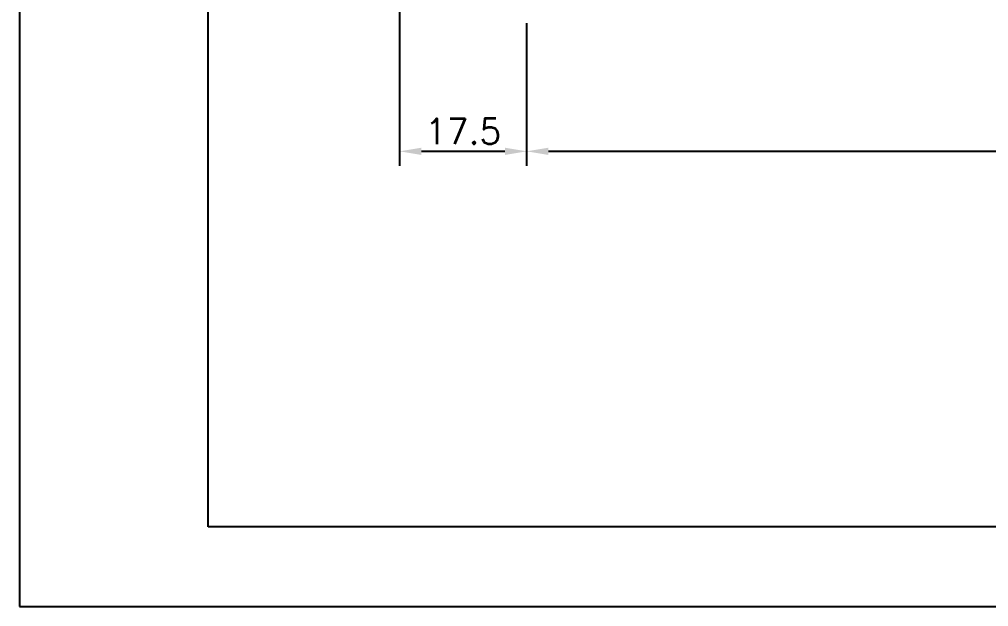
# Model space of a CAD drawing. Extents: x 6992 to 7586, y -5808 to -5388.
# Drawn here: x 6992.5 to 7126, y -5808.1 to -5727.2 of the extents above; entities that cross this region are included whole.
import ezdxf

# ---------------------------------------------------------------- set-up
doc = ezdxf.new("R2010")
doc.units = 0
doc.header["$LTSCALE"] = 7
doc.header["$MEASUREMENT"] = 0
doc.layers.get('0').update_dxf_attribs({"color": 2, "linetype": 'CONTINUOUS'})
doc.layers.add('DIM', color=2, linetype='CONTINUOUS')
doc.layers.add('TXT', color=4, linetype='CONTINUOUS')
doc.styles.add('GHS', font='ROMANS.shx', dxfattribs={"bigfont": 'GHS.shx'})

msp = doc.modelspace()

# ---------------------------------------------------------------- linework, layer by layer
at = {"linetype": 'Continuous'}
msp.add_lwpolyline([(6992.497023865162, -5808.085328019546), (7586.497023865184, -5808.085328019546), (7586.497023865184, -5388.085328019539), (6992.497023865162, -5388.085328019539)], close=True, dxfattribs=at)
at = {"layer": 'DIM'}
for p, q in [((7044.859694084986, -5708.727132458789), (7044.859694084986, -5747.394365499575)), ((7062.359694847886, -5727.72709003379), (7062.359694847886, -5747.394365499575)), ((7062.359694847886, -5727.727132458789), (7062.359694847886, -5747.394365499575)), ((7047.859694084986, -5745.394365499575), (7059.359694847886, -5745.394365499575)), ((7065.359694847886, -5745.394365499575), (7204.561308803037, -5745.394365499575))]:
    msp.add_line(p, q, dxfattribs=at)
for points in [[(7047.859694084986, -5744.894365499575), (7047.859694084986, -5745.894365499575), (7044.859694084986, -5745.394365499575)], [(7059.359694847886, -5744.894365499575), (7059.359694847886, -5745.894365499575), (7062.359694847886, -5745.394365499575)], [(7065.359694847886, -5744.894365499575), (7065.359694847886, -5745.894365499575), (7062.359694847886, -5745.394365499575)]]:
    msp.add_solid(points, dxfattribs=at)
at = {"layer": 'TXT', "color": 4}
msp.add_line((7018.497023865159, -5797.08532801955), (7018.497023865159, -5407.08532801955), dxfattribs=at)
at = {"layer": 'TXT', "color": 4, "linetype": 'Continuous'}
msp.add_line((7572.497023865162, -5797.08532801955), (7018.497023865159, -5797.08532801955), dxfattribs=at)

# ---------------------------------------------------------------- texts
at = {"layer": 'DIM', "insert": (7053.609694466436, -5742.644365499575), "char_height": 3.5, "attachment_point": 5, "style": 'GHS'}
msp.add_mtext('\\A1;17.5', dxfattribs=at)

doc.saveas('drawing.dxf')
